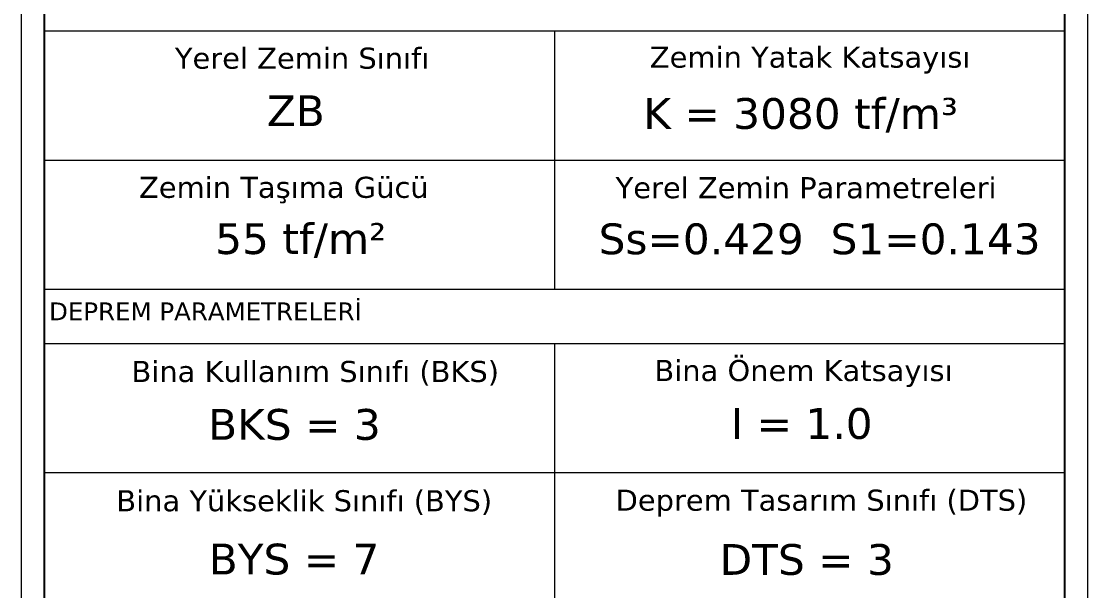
# Model space of a CAD drawing. Header units: millimetres. Extents: x 2232 to 85269, y -3593 to 5869.
# Drawn here: x 18100 to 18382, y -1623.5 to -1472.9 of the extents above; entities that cross this region are included whole.
import ezdxf

# ---------------------------------------------------------------- set-up
doc = ezdxf.new("R2010")
doc.units = ezdxf.units.MM
doc.layers.add('Standart', color=7, linetype='Continuous')
doc.styles.add('verdana_1_18', font='verdana.ttf', dxfattribs={"height": 0.2})

msp = doc.modelspace()

# ---------------------------------------------------------------- linework, layer by layer
at = {"layer": 'Standart', "color": 250, "linetype": 'Continuous', "lineweight": 5}
for points in [[(18099.97, -158.89), (18099.97, -2003.31)], [(18381.97, -2003.31), (18381.97, -158.89)], [(18375.97, -1475.51), (18105.97, -1475.51)], [(18240.97, -1475.51), (18240.97, -1509.7)], [(18375.97, -1509.7), (18105.97, -1509.7)], [(18240.97, -1509.7), (18240.97, -1543.89)], [(18375.97, -1543.89), (18105.97, -1543.89)], [(18375.97, -1558.21), (18105.97, -1558.21)], [(18240.97, -1558.21), (18240.97, -1592.4)], [(18375.97, -1592.4), (18105.97, -1592.4)], [(18240.97, -1592.4), (18240.97, -1626.59)]]:
    msp.add_lwpolyline(points, dxfattribs=at)
at = {"layer": 'Standart', "color": 158, "linetype": 'Continuous', "lineweight": -3}
for points in [[(18105.97, -1380.42), (18105.97, -1660.78)], [(18375.97, -1660.78), (18375.97, -1380.42)]]:
    msp.add_lwpolyline(points, dxfattribs=at)

# ---------------------------------------------------------------- texts
at = {"layer": 'Standart', "color": 1, "linetype": 'Continuous', "lineweight": 5, "style": 'verdana_1_18'}
for s, height, p in [('Yerel Zemin Sınıfı', 5.5714, (18140.57, -1485.45)), ('Zemin Yatak Katsayısı', 5.5714, (18266.18, -1485.18)), ('Zemin Taşıma Gücü', 5.5714, (18131.09, -1519.62)), ('Yerel Zemin Parametreleri', 5.5714, (18257.13, -1519.72)), ('DEPREM PARAMETRELERİ', 4.7143, (18107.3, -1552.01)), ('Bina Önem Katsayısı', 5.5714, (18267.39, -1568.09)), ('Bina Kullanım Sınıfı (BKS)', 5.5714, (18129.1, -1568.33)), ('Bina Yükseklik Sınıfı (BYS)', 5.5714, (18125.09, -1602.53)), ('Deprem Tasarım Sınıfı (DTS)', 5.5714, (18257.13, -1602.39))]:
    msp.add_text(s, height=height, dxfattribs=at).set_placement(p)
at = {"layer": 'Standart', "color": 254, "linetype": 'Continuous', "lineweight": 5, "style": 'verdana_1_18'}
for s, height, p in [('ZB', 8.143, (18164.91, -1500.66)), ('K = 3080 tf/m³', 8.1429, (18264.44, -1501.37)), ('55 tf/m²', 8.143, (18151.23, -1534.48)), ('Ss=0.429  S1=0.143', 8.1429, (18252.64, -1534.53)), ('BKS = 3', 8.143, (18149.38, -1583.63)), ('I = 1.0', 8.143, (18287.58, -1583.38)), ('BYS = 7', 8.143, (18149.53, -1619.26)), ('DTS = 3', 8.143, (18284.64, -1619.36))]:
    msp.add_text(s, height=height, dxfattribs=at).set_placement(p)

doc.saveas('drawing.dxf')
